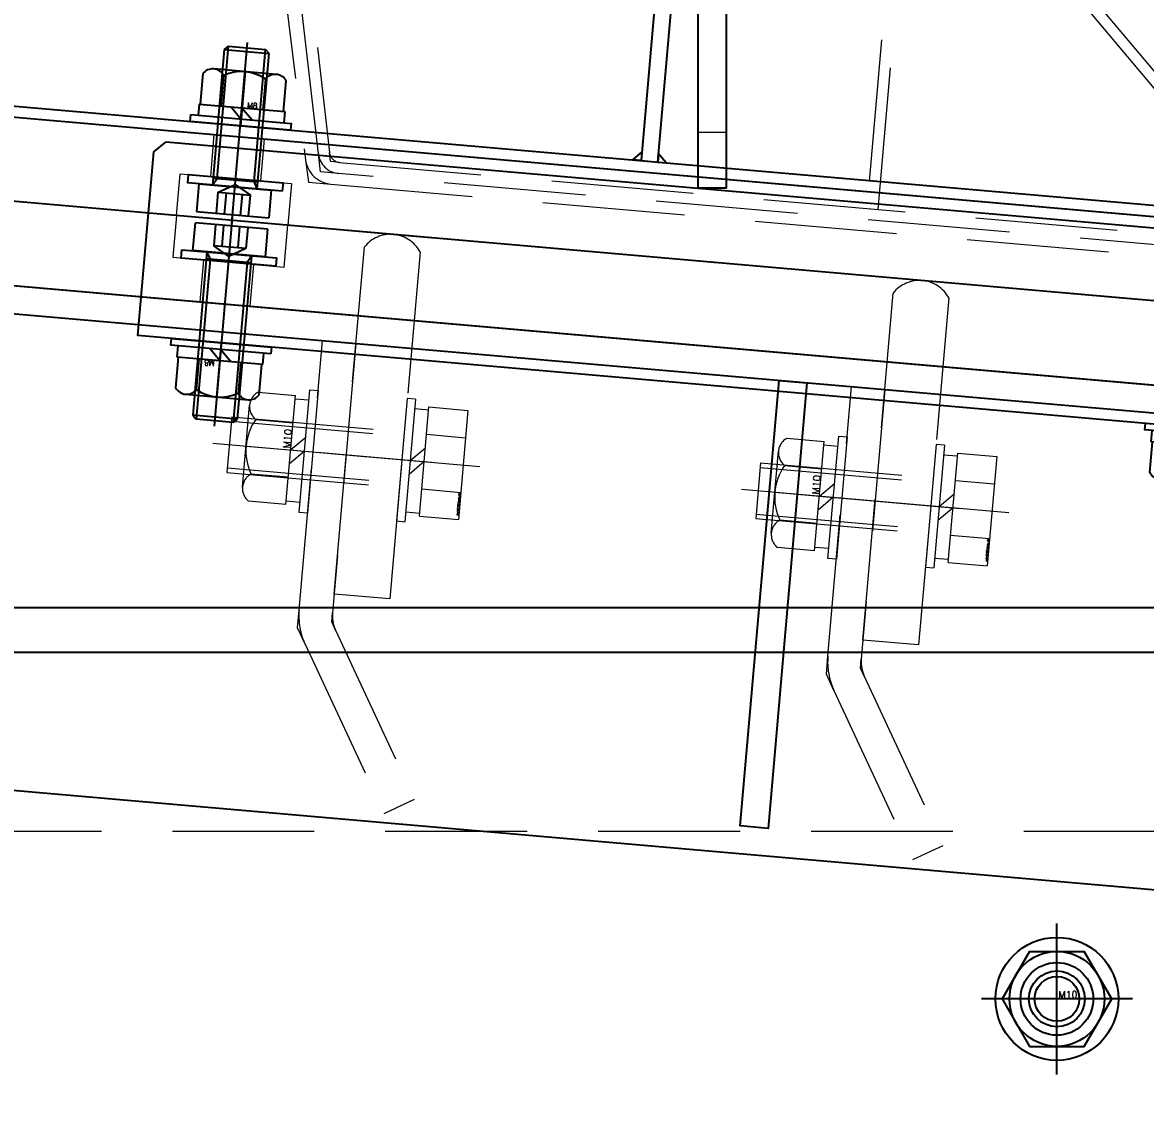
# Model space of a CAD drawing. Header units: millimetres. Extents: x -8731 to 85711, y -14522 to 31379.
# Drawn here: x 72488.8 to 72689.8, y 1206.6 to 1402.3 of the extents above; entities that cross this region are included whole.
import ezdxf
from ezdxf import colors
from ezdxf.entities.mleader import LeaderData, LeaderLine
from ezdxf.enums import TextEntityAlignment as Align
from ezdxf.math import Vec2, Vec3

# ---------------------------------------------------------------- set-up
doc = ezdxf.new("R2010")
doc.units = ezdxf.units.MM
doc.header["$LTSCALE"] = 4
doc.header["$PDMODE"] = 99
doc.header["$PDSIZE"] = 1
for name, pattern in [('CENTER2', [28.575, 19.05, -3.175, 3.175, -3.175]), ('HIDDEN', [9.525, 6.35, -3.175]), ('PHANTOM2', [31.75, 15.875, -3.175, 3.175, -3.175, 3.175, -3.175])]:
    doc.linetypes.add(name, pattern=pattern)
for name, color, linetype, lineweight in [('04_HIDDEN', 2, 'HIDDEN', 13), ('05_CENTER', 4, 'CENTER2', 13), ('06_PHANTOM', 2, 'PHANTOM2', 13), ('08_DIM', 3, 'Continuous', 13)]:
    doc.layers.add(name, color=color, linetype=linetype, lineweight=lineweight)
doc.layers.add('10_DRAFT', color=8, linetype='Continuous', lineweight=0, plot=False)
doc.styles.add('KSS_TXT', font='txt.shx', dxfattribs={"bigfont": 'extfont2.shx'})
doc.styles.add('KSS_TXT_L', font='txt.shx', dxfattribs={"height": 9, "bigfont": 'extfont2.shx'})
doc.styles.get("Standard").update_dxf_attribs({"font": 'txt.shx', "bigfont": 'extfont2.shx'})
doc.dimstyles.new('KSS_DIM', dxfattribs={"dimscale": 3, "dimtxt": 3, "dimasz": 2.5, "dimexe": 1.25, "dimexo": 0.625, "dimtad": 1, "dimdsep": 46, "dimtxsty": 'KSS_TXT', "dimblk": 'OPEN30', "dimcen": 0, "dimazin": 2, "dimtfac": 0.75, "dimtmove": 0, "dimatfit": 3, "dimldrblk": 'OPEN30', "dimfxl": 1, "dimtolj": 1, "dimarcsym": 0})

# ---------------------------------------------------------------- blocks, each defined once
blk = doc.blocks.new('A$C2A205131_1_1_1')
at = {"color": 0}
blk.add_line((1025, 18), (0, 18), dxfattribs=at)
blk.add_circle((600, -12), 6.5, dxfattribs=at)
at = {"layer": '05_CENTER'}
for p, q in [((600, -24.03), (600, 0.03)), ((612.03, -12), (587.97, -12))]:
    blk.add_line(p, q, dxfattribs=at)
blk = doc.blocks.new('10b_2_1')
at = {"color": 0, "linetype": 'CENTER2'}
for p, q in [((0, -13.51), (0, 13.51)), ((13.51, 0), (-13.51, 0))]:
    blk.add_line(p, q, dxfattribs=at)
at = {"color": 0}
for p, q in [((-4.9, 8.49), (-9.8, 0)), ((-4.9, 8.49), (4.9, 8.49)), ((9.8, 0), (4.9, 8.49)), ((-9.8, 0), (-4.9, -8.49)), ((4.9, -8.49), (9.8, 0)), ((-4.9, -8.49), (4.9, -8.49))]:
    blk.add_line(p, q, dxfattribs=at)
for radius in [11, 8.49, 5, 4]:
    blk.add_circle((0, 0), radius, dxfattribs=at)
at = {"layer": '10_DRAFT', "style": 'KSS_TXT'}
blk.add_text('M10', height=1.25, dxfattribs=at).set_placement((0.26, 0.12))
blk = doc.blocks.new('A$C08C40B1A_1')
blk.add_blockref('10b_2_1', (400, 0))
at = {"layer": '04_HIDDEN', "xscale": -1}
blk.add_blockref('A$C2A205131_1_1_1', (1000, 12), dxfattribs=at)
blk = doc.blocks.new('AM_BALLOON1')
at = {"transparency": 16777216}
blk.add_circle((0, 0), 5, dxfattribs=at)
blk.add_attdef('B_NUMBER', text='', height=3, dxfattribs=at).set_placement((0, 0), align=Align.MIDDLE_CENTER)
blk = doc.blocks.new('_OPEN')
at = {"color": 0, "linetype": 'ByBlock'}
for p, q in [((-1, 0.1667), (0, 0)), ((0, 0), (-1, -0.1667)), ((0, 0), (-1, 0))]:
    blk.add_line(p, q, dxfattribs=at)
blk = doc.blocks.new('A$C27AD2B2D_1_1_1')
at = {"color": 0}
blk.add_line((50, 192), (2550, 192), dxfattribs=at)
blk.add_lwpolyline([(50, 200), (2550, 200), (2550, 100), (50, 100)], close=True, dxfattribs=at)
blk.add_circle((1950, 130), 6.5, dxfattribs=at)
at = {"layer": '05_CENTER'}
for p, q in [((1950, 117.97), (1950, 142.03)), ((1937.97, 130), (1962.03, 130))]:
    blk.add_line(p, q, dxfattribs=at)
blk = doc.blocks.new('A$C630344D5_1_1_1')
at = {"color": 0}
blk.add_lwpolyline([(1160, 150.2), (280, 150.2, -0.037623), (275.52, 150.54), (28.38, 187.87, 1.096072), (6.32, -189.89), (309, -179.82, -0.030069), (312.61, -179.91), (1997.39, -326.79, 0.610481), (2025.81, -281.61), (1921.29, -105.09, -0.309422), (1923.51, -71.27), (2106.95, 162.34, 0.68117), (2034, 286.77), (1164.64, 150.56, -0.038872), (1160, 150.2)], format="xyb", dxfattribs=at)
blk = doc.blocks.new('_Open30')
at = {"color": 0, "linetype": 'ByBlock', "lineweight": -2}
for p, q in [((-1, 0.2679), (0, 0)), ((0, 0), (-1, -0.2679)), ((0, 0), (-1, 0))]:
    blk.add_line(p, q, dxfattribs=at)
blk = doc.blocks.new('*D4662')
at = {"layer": '08_DIM', "color": 0, "lineweight": -2, "transparency": 16777216}
for p, q in [((72373.94, 1246.88), (72373.94, 1106.41)), ((72793.94, 1239.64), (72793.94, 1106.41)), ((72411.44, 1125.16), (72756.44, 1125.16))]:
    blk.add_line(p, q, dxfattribs=at)
at = {"layer": 'Defpoints', "color": 0, "transparency": 16777216}
for p in [(72373.94, 1256.26), (72793.94, 1249.01), (72793.94, 1125.16)]:
    blk.add_point(p, dxfattribs=at)
at = {"layer": '08_DIM', "color": 0, "lineweight": -2, "transparency": 16777216, "xscale": 37.5, "yscale": 37.5, "zscale": 37.5, "rotation": 180}
blk.add_blockref('_Open30', (72373.94, 1125.16), dxfattribs=at)
at = {"layer": '08_DIM', "color": 0, "lineweight": -2, "transparency": 16777216, "xscale": 37.5, "yscale": 37.5, "zscale": 37.5}
blk.add_blockref('_Open30', (72793.94, 1125.16), dxfattribs=at)
at = {"layer": '08_DIM', "color": 0, "transparency": 16777216, "insert": (72583.94, 1157.03), "char_height": 45, "attachment_point": 5, "style": 'KSS_TXT'}
blk.add_mtext('\\A1;420', dxfattribs=at)
blk = doc.blocks.new('A$C26F8307A_1_1_1')
at = {"color": 0}
blk.add_lwpolyline([(-650, 0), (50, 0), (50, -15), (-650, -15)], close=True, dxfattribs=at)
at = {"layer": '04_HIDDEN'}
for p, q in [((-449.5, -7.5), (-449.5, 0)), ((-440.5, -7.5), (-440.5, 0)), ((-455, -7.5), (-435, -7.5)), ((-455, -15), (-455, -7.5)), ((-435, -7.5), (-435, -15))]:
    blk.add_line(p, q, dxfattribs=at)
at = {"layer": '05_CENTER'}
blk.add_line((-445, -22.32), (-445, 6.98), dxfattribs=at)
blk = doc.blocks.new('A$C21297E54_1_1_1')
at = {"color": 0}
for p, q in [((-80, 2), (520, 2)), ((-80, 0), (520, 0))]:
    blk.add_line(p, q, dxfattribs=at)
blk.add_lwpolyline([(200, 113), (197, 113), (197, 2), (200, 2)], close=True, dxfattribs=at)
at = {"color": 3}
for points in [[(197, 2), (195.5, 2), (195.5, 2), (197, 3.5)], [(200, 2), (201.5, 2), (201.5, 2), (200, 3.5)]]:
    blk.add_lwpolyline(points, close=True, dxfattribs=at)
at = {"layer": '05_CENTER'}
blk.add_line((125, -5.61), (125, 7.61), dxfattribs=at)
blk = doc.blocks.new('M8Nza_1_1_1')
at = {"color": 0}
for p, q in [((-7.5, 8.69), (-7.5, 3.2)), ((5.62, 9.7), (-5.63, 9.7)), ((-3.75, 3.2), (-3.75, 8.69)), ((3.75, 8.69), (3.75, 3.2)), ((7.5, 3.2), (7.5, 8.69)), ((-7.7, 3.2), (7.7, 3.2)), ((-7.7, 3.2), (-7.7, 1.2)), ((0, 1.2), (-2, 3.2)), ((0, 3.2), (2, 1.2)), ((7.7, 3.2), (7.7, 1.2))]:
    blk.add_line(p, q, dxfattribs=at)
at = {"color": 0, "linetype": 'CENTER2'}
blk.add_line((0, 9.7), (0, 0), dxfattribs=at)
at = {"color": 0}
blk.add_lwpolyline([(-9, 1.2), (9, 1.2), (9, 0), (-9, 0)], close=True, dxfattribs=at)
for centre, radius, start, end in [((-5.63, 7.45), 2.25, 33.626, 146.374), ((0, 2.2), 7.5, 60, 120), ((5.62, 7.45), 2.25, 33.626, 146.374)]:
    blk.add_arc(centre, radius, start, end, dxfattribs=at)
at = {"layer": '10_DRAFT', "style": 'KSS_TXT'}
blk.add_text('M8', height=1, dxfattribs=at).set_placement((0.87, 3.27))
blk = doc.blocks.new('CBS8-20b_1_1')
at = {"color": 0}
for p, q in [((0, 6.5), (-5, 6.5)), ((-5, 6.5), (-5, -6.5)), ((0, 6.5), (0, -6.5)), ((0, 4), (24.32, 4)), ((0.08, 4), (1.25, 3.32)), ((1.25, 4), (1.25, -4)), ((1.25, 3.32), (25, 3.32)), ((24.32, 4), (24.32, -4)), ((24.32, 4), (25, 3.32)), ((25, 3.32), (25, -3.32)), ((0, -4), (24.32, -4)), ((0.08, -4), (1.25, -3.32)), ((1.25, -3.32), (25, -3.32)), ((24.32, -4), (25, -3.32)), ((0, -6.5), (-5, -6.5))]:
    blk.add_line(p, q, dxfattribs=at)
at = {"color": 0, "linetype": 'HIDDEN'}
for p, q in [((-5, 2.89), (-1.2, 2.89)), ((-1.2, 2.89), (-1.2, -2.89)), ((-1.2, 2.89), (0.47, 0)), ((-5, 1.44), (-1.2, 1.44)), ((0.47, 0), (-1.2, -2.89)), ((-5, -1.44), (-1.2, -1.44)), ((-0.37, -1.44), (-0.37, -1.44)), ((0.05, -0.72), (0.05, -0.72)), ((-5, -2.89), (-1.2, -2.89))]:
    blk.add_line(p, q, dxfattribs=at)
at = {"color": 0, "linetype": 'CENTER2'}
blk.add_line((-6.47, 0), (25.92, 0), dxfattribs=at)
blk = doc.blocks.new('A$C2B9527C7_1_1')
at = {"color": 0}
blk.add_lwpolyline([(0, -8.5), (0, 8.5), (1.5, 8.5), (1.5, -8.5)], close=True, dxfattribs=at)
blk = doc.blocks.new('A$C2D9B734A_1_1')
at = {"color": 4}
for name in ['A$C2B9527C7_1_1', 'CBS8-20b_1_1']:
    blk.add_blockref(name, (-1.5, 0), dxfattribs=at)
blk = doc.blocks.new('NTFLS-20a_1_1')
at = {"color": 0}
for p, q in [((-9.8, 1.31), (-9.8, 18.69)), ((-7.35, 20), (7.35, 20)), ((-4.9, 1.31), (-4.9, 18.69)), ((4.9, 18.69), (4.9, 1.31)), ((9.8, 18.69), (9.8, 1.31)), ((-7.35, 0), (7.35, 0))]:
    blk.add_line(p, q, dxfattribs=at)
for centre, radius, start, end in [((-7.35, 17.06), 2.94, 33.626, 146.374), ((0, 10.2), 9.8, 60, 120), ((7.35, 17.06), 2.94, 33.626, 146.374), ((-7.35, 2.94), 2.94, 213.626, 326.374), ((0, 9.8), 9.8, 240, 300), ((7.35, 2.94), 2.94, 213.626, 326.374)]:
    blk.add_arc(centre, radius, start, end, dxfattribs=at)
at = {"layer": '04_HIDDEN', "color": 0}
for p, q in [((-5, 20), (-5, 0)), ((-4, 20), (-4, 0)), ((4, 20), (4, 0)), ((5, 20), (5, 0))]:
    blk.add_line(p, q, dxfattribs=at)
at = {"layer": '10_DRAFT', "linetype": 'CENTER2'}
blk.add_line((0, 20), (0, 0), dxfattribs=at)
blk = doc.blocks.new('A$C50F277F6_1_1')
h = blk.add_hatch(color=3)
h.dxf.hatch_style = 1
h.paths.add_polyline_path([(-9.8, 1.31), (-10.87, 0), (-7.35, 0, -0.251062)])
h = blk.add_hatch(color=3)
h.dxf.hatch_style = 1
h.paths.add_polyline_path([(9.8, 1.31), (10.87, 0), (7.35, 0, 0.251062)])
h = blk.add_hatch(color=3)
h.dxf.hatch_style = 1
h.paths.add_polyline_path([(110.2, 1.31), (109.13, 0), (112.65, 0, -0.251062)])
h = blk.add_hatch(color=3)
h.dxf.hatch_style = 1
h.paths.add_polyline_path([(129.8, 1.31), (130.87, 0), (127.35, 0, 0.251062)])
at = {"color": 0}
for p, q in [((175, 0), (-15, 0)), ((-15, 0), (-15, -3)), ((175, 0), (-15, 0)), ((-15, 0), (-15, -10)), ((175, -10), (175, 0)), ((-15, -3), (175, -3)), ((-15, -10), (-113.34, -28.98)), ((136.13, -128.56), (175, -10)), ((-117, -33.8), (-117, -42)), ((-117, -42), (-117, -47)), ((-117, -47), (-98, -47)), ((-115, -47), (-115, -50)), ((-113, -50), (-113, -47)), ((-113, -50), (-115, -50)), ((-115, -50), (-113, -50)), ((-95, -72.65), (-95, -78)), ((-95, -78), (-76.17, -88.87)), ((-76.17, -88.87), (-67.84, -128.04)), ((33, -128), (35, -128)), ((-62.95, -132), (131.38, -132))]:
    blk.add_line(p, q, dxfattribs=at)
at = {"color": 3}
for p, q in [((-9.8, 1.31), (-10.87, 0)), ((9.8, 1.31), (10.87, 0)), ((110.2, 1.31), (109.13, 0)), ((129.8, 1.31), (130.87, 0))]:
    blk.add_line(p, q, dxfattribs=at)
at = {"color": 0}
for centre, radius, start, end in [((-112, -33.8), 5, 105.5241, 180), ((-98, -60), 13, 283.3424, 90), ((-62.95, -127), 5, 192, 270), ((131.38, -127), 5, 270, 341.8473)]:
    blk.add_arc(centre, radius, start, end, dxfattribs=at)
at = {"layer": '04_HIDDEN'}
for p, q in [((-6, 0), (-6, -3)), ((6, 0), (6, -3)), ((114, 0), (114, -3)), ((126, 0), (126, -3)), ((-111, -30), (-86.63, -30)), ((-86.63, -32), (-111, -32)), ((-115, -47), (-115, -34)), ((-113, -34), (-113, -47)), ((-65.65, -126.8), (-84.67, -33.6)), ((-82.71, -33.2), (-63.69, -126.4)), ((38.41, -58.24), (108.17, -128)), ((109.59, -126.59), (39.83, -56.83)), ((33, -59.66), (33, -128)), ((35, -128), (35, -59.66)), ((108.17, -128), (109.59, -126.59)), ((-61.73, -128), (135, -128)), ((135, -128), (135, -130)), ((135, -130), (-61.73, -130))]:
    blk.add_line(p, q, dxfattribs=at)
blk.add_lwpolyline([(135, -44), (135, 0), (138, 0), (138, -44, 0.414214), (141, -47), (155, -47), (155, -50), (141, -50, -0.414214)], format="xyb", close=True, dxfattribs=at)
for centre, radius, start, end in [((-111, -34), 4, 90, 180), ((-86.63, -34), 4, 11.5346, 90), ((-111, -34), 2, 90, 180), ((-86.63, -34), 2, 11.5346, 90), ((37, -59.66), 4, 45, 180), ((37, -59.66), 2, 45, 180), ((-61.73, -126), 2, 191.5346, 270), ((-61.73, -126), 4, 191.5346, 270)]:
    blk.add_arc(centre, radius, start, end, dxfattribs=at)
at = {"layer": '05_CENTER'}
for p, q in [((0, 5.49), (0, -8.61)), ((120, 5.49), (120, -8.61)), ((155, 5.49), (155, -8.61))]:
    blk.add_line(p, q, dxfattribs=at)
at = {"layer": '10_DRAFT'}
for p, q in [((-113.34, -28.98), (-117, -30)), ((-117, -30), (-117, -33.8)), ((-86.63, -30), (-83.37, -30)), ((-83.37, -30), (-82.71, -33.2)), ((-86.63, -32), (-85, -32)), ((-85, -32), (-84.67, -33.6)), ((33, -60.55), (33, -50)), ((33, -50), (40.46, -57.46)), ((37, -62.66), (37, -54.76)), ((-98, -61.84), (-98, -58.16)), ((-94.33, -60), (-99.84, -60)), ((-95, -61.21), (-95, -58.79)), ((34, -59.66), (40, -59.66)), ((-63.37, -128), (-63.69, -126.4)), ((109.59, -126.59), (111, -128)), ((-67.84, -128.04), (-67, -132)), ((-65, -130), (-65.65, -126.8)), ((-61.73, -128), (-63.37, -128)), ((136.13, -128.56), (135, -132)), ((-61.73, -130), (-65, -130)), ((-67, -132), (-62.95, -132)), ((135, -132), (131.38, -132))]:
    blk.add_line(p, q, dxfattribs=at)
at = {"color": 4}
for p in [(0, 0), (120, 0)]:
    blk.add_blockref('NTFLS-20a_1_1', p, dxfattribs=at)
blk = doc.blocks.new('A$C170915BB_1_1')
at = {"layer": '04_HIDDEN'}
blk.add_blockref('A$C50F277F6_1_1', (65, 60), dxfattribs=at)
blk = doc.blocks.new('A$C4B9B0C08_1_1')
for name, p in [('A$C170915BB_1_1', (-480, 80)), ('A$C21297E54_1_1_1', (-620, 15)), ('M8Nza_1_1_1', (-495, 17)), ('A$C26F8307A_1_1_1', (-50, 15))]:
    blk.add_blockref(name, p)
at = {"rotation": 90}
blk.add_blockref('A$C2D9B734A_1_1', (-495, 7.5), dxfattribs=at)
blk = doc.blocks.new('A$C64733929_1_1_1')
at = {"color": 0}
blk.add_lwpolyline([(-850, 0), (-150, 0), (-150, 15), (-850, 15)], close=True, dxfattribs=at)
at = {"layer": '04_HIDDEN'}
for p, q in [((-655, 15), (-655, 7.5)), ((-635, 7.5), (-635, 15)), ((-655, 7.5), (-635, 7.5)), ((-649.5, 7.5), (-649.5, 0)), ((-640.5, 7.5), (-640.5, 0))]:
    blk.add_line(p, q, dxfattribs=at)
at = {"layer": '05_CENTER'}
blk.add_line((-645, 22.32), (-645, -6.98), dxfattribs=at)
blk = doc.blocks.new('A$C73D8729C_1_1_1')
at = {"color": 0}
blk.add_line((-100, -5), (500, -5), dxfattribs=at)
for points in [[(-100, 0), (500, 0), (500, -90), (-95, -90), (-100, -85)], [(205, -5), (210, -5), (210, -85), (205, -85)]]:
    blk.add_lwpolyline(points, close=True, dxfattribs=at)
at = {"layer": '04_HIDDEN'}
for p, q in [((123, -5), (129, -5)), ((123, -53.39), (123, -5)), ((129, -5), (129, -53.39)), ((218, -53.39), (218, -5)), ((218, -5), (224, -5)), ((224, -5), (224, -53.39)), ((129.8, -56.39), (146.5, -85.31)), ((224.8, -56.39), (241.5, -85.31)), ((124.61, -59.39), (141.3, -88.31)), ((219.61, -59.39), (236.3, -88.31)), ((141.3, -88.31), (146.5, -85.31)), ((236.3, -88.31), (241.5, -85.31))]:
    blk.add_line(p, q, dxfattribs=at)
for centre, radius in [((135, -53.39), 12), ((135, -53.39), 6), ((230, -53.39), 12), ((230, -53.39), 6)]:
    blk.add_arc(centre, radius, 179.9996, 210, dxfattribs=at)
at = {"layer": '05_CENTER'}
for p, q in [((105, 5.87), (105, -10.86)), ((118.84, -25), (132.93, -25)), ((213.84, -25), (227.93, -25))]:
    blk.add_line(p, q, dxfattribs=at)
at = {"layer": '10_DRAFT'}
for p, q in [((123, -56.61), (123, -53.39)), ((129, -55), (129, -53.39)), ((218, -56.61), (218, -53.39)), ((224, -55), (224, -53.39)), ((129.8, -56.39), (129, -55)), ((224.8, -56.39), (224, -55)), ((124.61, -59.39), (123, -56.61)), ((219.61, -59.39), (218, -56.61))]:
    blk.add_line(p, q, dxfattribs=at)
blk = doc.blocks.new('A$C1A3C2C0C_1_1_1')
at = {"color": 0, "linetype": 'CENTER2'}
blk.add_line((0, -34), (0, 14), dxfattribs=at)
at = {"color": 0}
for p, q in [((-9.81, 11), (9.81, 11)), ((-9.81, 4), (-9.81, 11)), ((-4.91, 4), (-4.91, 11)), ((4.91, 4), (4.91, 11)), ((9.81, 4), (9.81, 11)), ((9.81, 4), (-9.81, 4)), ((-9.25, 4), (-9.25, 1.5)), ((0, 1.5), (-2.5, 4)), ((0, 4), (2.5, 1.5)), ((9.25, 1.5), (9.25, 4)), ((-11, 1.5), (11, 1.5)), ((-11, 1.5), (-11, 0)), ((11, 0), (11, 1.5)), ((-11, 0), (11, 0))]:
    blk.add_line(p, q, dxfattribs=at)
at = {"color": 0, "linetype": 'HIDDEN'}
for p, q in [((-5, -31), (-5, 0)), ((-4.19, -31), (-4.19, 0)), ((4.19, -31), (4.19, 0)), ((5, -31), (5, 0)), ((-5, -31), (5, -31))]:
    blk.add_line(p, q, dxfattribs=at)
at = {"layer": '10_DRAFT', "style": 'KSS_TXT_L'}
blk.add_text('BT-M10x35L,SW,PW', height=0.3, dxfattribs=at).set_placement((5.1, 10.66))
blk = doc.blocks.new('A$C282E06AB_1_1_1')
at = {"color": 0}
blk.add_lwpolyline([(0, 37.32), (0, -24.99), (-10, -24.99), (-10, 37.32)], dxfattribs=at)
blk.add_arc((-5, 34.01), 6, 33.5577, 146.4458, dxfattribs=at)
at = {"layer": '05_CENTER'}
blk.add_line((-15.14, 0), (5.31, 0), dxfattribs=at)
blk = doc.blocks.new('M10Nza_1_1_1')
at = {"color": 0}
for p, q in [((-9.8, 4), (-9.8, 10.69)), ((-7.35, 12), (7.35, 12)), ((-4.9, 4), (-4.9, 10.69)), ((4.9, 10.69), (4.9, 4)), ((9.8, 10.69), (9.8, 4)), ((-9.8, 4), (9.8, 4)), ((-9.2, 1.5), (-9.2, 4)), ((0, 1.5), (-2.5, 4)), ((0, 4), (2.5, 1.5)), ((9.2, 4), (9.2, 1.5))]:
    blk.add_line(p, q, dxfattribs=at)
at = {"color": 0, "linetype": 'CENTER2'}
blk.add_line((0, 12), (0, 0), dxfattribs=at)
at = {"color": 0}
blk.add_lwpolyline([(-11, 1.5), (11, 1.5), (11, 0), (-11, 0)], close=True, dxfattribs=at)
for centre, radius, start, end in [((-7.35, 9.06), 2.94, 33.626, 146.374), ((0, 2.2), 9.8, 60, 120), ((7.35, 9.06), 2.94, 33.626, 146.374)]:
    blk.add_arc(centre, radius, start, end, dxfattribs=at)
at = {"layer": '10_DRAFT', "style": 'KSS_TXT'}
blk.add_text('M10', height=1.25, dxfattribs=at).set_placement((0.26, 4.12))
blk = doc.blocks.new('CBSST8-30a_1_1')
at = {"color": 0}
for p, q in [((0, 6.5), (-5, 6.5)), ((-5, 6.5), (-5, -6.5)), ((0, 6.5), (0, -6.5)), ((0, 4), (29.32, 4)), ((0.08, 4), (1.25, 3.32)), ((1.25, 4), (1.25, -4)), ((1.25, 3.32), (30, 3.32)), ((29.32, 4), (29.32, -4)), ((29.32, 4), (30, 3.32)), ((30, 3.32), (30, -3.32)), ((0, -4), (29.32, -4)), ((0.08, -4), (1.25, -3.32)), ((1.25, -3.32), (30, -3.32)), ((29.32, -4), (30, -3.32)), ((0, -6.5), (-5, -6.5))]:
    blk.add_line(p, q, dxfattribs=at)
at = {"color": 0, "linetype": 'HIDDEN'}
for p, q in [((-5, 2.89), (-1.2, 2.89)), ((-1.2, 2.89), (-1.2, -2.89)), ((-1.2, 2.89), (0.47, 0)), ((-5, 1.44), (-1.2, 1.44)), ((0.47, 0), (-1.2, -2.89)), ((-5, -1.44), (-1.2, -1.44)), ((-0.37, -1.44), (-0.37, -1.44)), ((0.05, -0.72), (0.05, -0.72)), ((-5, -2.89), (-1.2, -2.89))]:
    blk.add_line(p, q, dxfattribs=at)
at = {"color": 0, "linetype": 'CENTER2'}
blk.add_line((-6.47, 0), (30.92, 0), dxfattribs=at)
blk = doc.blocks.new('A$C2CD0138C_1_1')
at = {"color": 4}
for name in ['A$C2B9527C7_1_1', 'CBSST8-30a_1_1']:
    blk.add_blockref(name, (-1.5, 0), dxfattribs=at)
blk = doc.blocks.new('A$C3C172AD4_1_1')
at = {"color": 0}
blk.add_lwpolyline([(-13, 33), (383, 33), (385, 31), (385, -2), (-15, -2), (-15, 31)], close=True, dxfattribs=at)
at = {"layer": '04_HIDDEN'}
blk.add_line((-15, 0), (385, 0), dxfattribs=at)
at = {"layer": '05_CENTER'}
blk.add_line((0, -7.34), (0, 5.26), dxfattribs=at)
blk = doc.blocks.new('A$C51047067_1_1')
for name, p, rotation in [('A$C3C172AD4_1_1', (-494.99, -20), 0.0006564203244468038), ('A$C2CD0138C_1_1', (-495, -7.5), 270), ('A$C2CD0138C_1_1', (-320, -7.5), 270), ('M8Nza_1_1_1', (-494.99, -22), 180.0171644544541), ('M8Nza_1_1_1', (-319.99, -21.95), 180.0171644544541)]:
    blk.add_blockref(name, p, dxfattribs=dict(rotation=rotation))
for name, p in [('A$C64733929_1_1_1', (150, -15)), ('A$C73D8729C_1_1_1', (-600, -15))]:
    blk.add_blockref(name, p)
at = {"layer": '04_HIDDEN'}
for name, p, rotation in [('A$C282E06AB_1_1_1', (-461, -40), 359.999280430585), ('A$C282E06AB_1_1_1', (-366, -40), 359.999280430585), ('A$C1A3C2C0C_1_1_1', (-461, -40), 270.0003597847073), ('M10Nza_1_1_1', (-477, -40), 90), ('A$C1A3C2C0C_1_1_1', (-366, -40), 270.0003597847073), ('M10Nza_1_1_1', (-382, -40), 90)]:
    blk.add_blockref(name, p, dxfattribs=dict(at, rotation=rotation))
blk = doc.blocks.new('A$C144538DF_1_1')
blk.add_lwpolyline([(10, 78), (15, 78), (15, -2), (10, -2)], close=True)
at = {"layer": '04_HIDDEN'}
blk.add_line((10, 8), (15, 8), dxfattribs=at)
at = {"layer": '05_CENTER'}
blk.add_line((0, 132.2), (0, 21.75), dxfattribs=at)

msp = doc.modelspace()

# ---------------------------------------------------------------- block references
for name, p in [('A$C27AD2B2D_1_1_1', (70723.93592, 1097.69256)), ('A$C144538DF_1_1', (72599.73593, 1374.69256)), ('A$C08C40B1A_1', (72273.93592, 1227.69256))]:
    msp.add_blockref(name, p)
for name, rotation in [('A$C4B9B0C08_1_1', 355.0177535979543), ('A$C51047067_1_1', 355.0177535979542)]:
    msp.add_blockref(name, (73019.44644, 1323.94657), dxfattribs=dict(rotation=rotation))
at = {"layer": '06_PHANTOM', "color": 6}
msp.add_blockref('A$C630344D5_1_1_1', (71173.93592, 1637.49256), dxfattribs=at)

# ---------------------------------------------------------------- dimensions: what is measured, and where the dimension line sits
at = {"layer": '08_DIM'}
dim = msp.add_linear_dim(base=(72793.93741, 1125.15894), p1=(72373.93741, 1256.25645), p2=(72793.93741, 1249.01194), dimstyle='KSS_DIM', override={"dimscale": 15}, dxfattribs=at)
dim.commit()
dim.dimension.update_dxf_attribs({"geometry": '*D4662', "text_midpoint": (72583.93741, 1157.03394)})

# ---------------------------------------------------------------- leaders
ml = msp.add_multileader_block('Standard', dxfattribs=at)
ml.set_content('AM_BALLOON1', color=256, scale=15)
ml.set_attribute('B_NUMBER', 'A', width=0)
ml.set_leader_properties(color=256, linetype='ByLayer', lineweight=-1)
ml.set_arrow_properties(name='OPEN')
ml.build(insert=Vec2(0, 0))
ml.multileader.update_dxf_attribs({"leader_type": 0, "has_dogleg": 0, "text_right_attachment_type": 6, "dogleg_length": 0, "arrow_head_size": 30, "scale": 15, "block_connection_type": 1})
ctx = ml.context
ctx.base_point, ctx.scale, ctx.char_height, ctx.arrow_head_size, ctx.landing_gap_size, ctx.plane_origin = Vec3(74152.51725, 3585.67818), 15, 60, 30, 30, Vec3(74152.51725, 3585.67818)
ctx.right_attachment, ctx.attachment_type = 6, 1
notes = []
notes.append((ctx, [(0, (0, 0, 0), (0, 0), (1, 0), 1, [])]))
ctx.block.insert = Vec3(74152.51725, 3585.67818)
ml = msp.add_multileader_block('Standard', dxfattribs=at)
ml.set_content('AM_BALLOON1', color=256, scale=15)
ml.set_attribute('B_NUMBER', 'C', width=0)
ml.set_leader_properties(color=256, linetype='ByLayer', lineweight=-1)
ml.set_arrow_properties(name='OPEN')
ml.build(insert=Vec2(0, 0))
ml.multileader.update_dxf_attribs({"leader_type": 0, "has_dogleg": 0, "text_right_attachment_type": 6, "dogleg_length": 0, "arrow_head_size": 30, "scale": 15, "block_connection_type": 1})
ctx = ml.context
ctx.base_point, ctx.scale, ctx.char_height, ctx.arrow_head_size, ctx.landing_gap_size, ctx.plane_origin = Vec3(75922.97109, 3336.04157), 15, 60, 30, 30, Vec3(75922.97109, 3336.04157)
ctx.right_attachment, ctx.attachment_type = 6, 1
notes.append((ctx, [(0, (0, 0, 0), (0, 0), (1, 0), 1, [])]))
ctx.block.insert = Vec3(75922.97109, 3336.04157)
ml = msp.add_multileader_block('Standard', dxfattribs=at)
ml.set_content('AM_BALLOON1', color=256, scale=15)
ml.set_attribute('B_NUMBER', 'J', width=0)
ml.set_leader_properties(color=256, linetype='ByLayer', lineweight=-1)
ml.set_arrow_properties(name='OPEN')
ml.build(insert=Vec2(0, 0))
ml.multileader.update_dxf_attribs({"leader_type": 0, "has_dogleg": 0, "text_right_attachment_type": 6, "dogleg_length": 0, "arrow_head_size": 30, "scale": 15, "block_connection_type": 1})
ctx = ml.context
ctx.base_point, ctx.scale, ctx.char_height, ctx.arrow_head_size, ctx.landing_gap_size, ctx.plane_origin = Vec3(74177.16998, 3066.07102), 15, 60, 30, 30, Vec3(74177.16998, 3066.07102)
ctx.right_attachment, ctx.attachment_type = 6, 1
notes.append((ctx, [(0, (0, 0, 0), (0, 0), (1, 0), 1, [])]))
ctx.block.insert = Vec3(74177.16998, 3066.07102)
ml = msp.add_multileader_block('Standard', dxfattribs=at)
ml.set_content('AM_BALLOON1', color=256, scale=15)
ml.set_attribute('B_NUMBER', 'G', width=0)
ml.set_leader_properties(color=256, linetype='ByLayer', lineweight=-1)
ml.set_arrow_properties(name='OPEN')
ml.build(insert=Vec2(0, 0))
ml.multileader.update_dxf_attribs({"leader_type": 0, "has_dogleg": 0, "text_right_attachment_type": 6, "dogleg_length": 0, "arrow_head_size": 30, "scale": 15, "block_connection_type": 1})
ctx = ml.context
ctx.base_point, ctx.scale, ctx.char_height, ctx.arrow_head_size, ctx.landing_gap_size, ctx.plane_origin = Vec3(77538.8127, 2880.80037), 15, 60, 30, 30, Vec3(77538.8127, 2880.80037)
ctx.right_attachment, ctx.attachment_type = 6, 1
notes.append((ctx, [(0, (0, 0, 0), (0, 0), (1, 0), 1, [])]))
ctx.block.insert = Vec3(77538.8127, 2880.80037)
ml = msp.add_multileader_block('Standard', dxfattribs=at)
ml.set_content('AM_BALLOON1', color=256, scale=15)
ml.set_attribute('B_NUMBER', 'H', width=0)
ml.set_leader_properties(color=256, linetype='ByLayer', lineweight=-1)
ml.set_arrow_properties(name='OPEN')
ml.build(insert=Vec2(0, 0))
ml.multileader.update_dxf_attribs({"leader_type": 0, "has_dogleg": 0, "text_right_attachment_type": 6, "dogleg_length": 0, "arrow_head_size": 30, "scale": 15, "block_connection_type": 1})
ctx = ml.context
ctx.base_point, ctx.scale, ctx.char_height, ctx.arrow_head_size, ctx.landing_gap_size, ctx.plane_origin = Vec3(77409.17981, 2739.35861), 15, 60, 30, 30, Vec3(77409.17981, 2739.35861)
ctx.right_attachment, ctx.attachment_type = 6, 1
notes.append((ctx, [(0, (0, 0, 0), (0, 0), (1, 0), 1, [])]))
ctx.block.insert = Vec3(77409.17981, 2739.35861)
ml = msp.add_multileader_block('Standard', dxfattribs=at)
ml.set_content('AM_BALLOON1', color=256, scale=15)
ml.set_attribute('B_NUMBER', 'I', width=0)
ml.set_leader_properties(color=256, linetype='ByLayer', lineweight=-1)
ml.set_arrow_properties(name='OPEN')
ml.build(insert=Vec2(0, 0))
ml.multileader.update_dxf_attribs({"leader_type": 0, "has_dogleg": 0, "text_right_attachment_type": 6, "dogleg_length": 0, "arrow_head_size": 30, "scale": 15, "block_connection_type": 1})
ctx = ml.context
ctx.base_point, ctx.scale, ctx.char_height, ctx.arrow_head_size, ctx.landing_gap_size, ctx.plane_origin = Vec3(77551.89496, 2589.59678), 15, 60, 30, 30, Vec3(77551.89496, 2589.59678)
ctx.right_attachment, ctx.attachment_type = 6, 1
notes.append((ctx, [(0, (0, 0, 0), (0, 0), (1, 0), 1, [])]))
ctx.block.insert = Vec3(77551.89496, 2589.59678)
ml = msp.add_multileader_block('Standard', dxfattribs=at)
ml.set_content('AM_BALLOON1', color=256, scale=6.25)
ml.set_attribute('B_NUMBER', '120', width=0)
ml.set_leader_properties(color=256, linetype='ByLayer', lineweight=-1)
ml.set_arrow_properties(name='OPEN')
ml.build(insert=Vec2(0, 0))
ml.multileader.update_dxf_attribs({"leader_type": 0, "has_dogleg": 0, "text_right_attachment_type": 6, "dogleg_length": 0, "arrow_head_size": 12.5, "scale": 2.5, "block_connection_type": 1})
ctx = ml.context
ctx.base_point, ctx.scale, ctx.char_height, ctx.arrow_head_size, ctx.landing_gap_size, ctx.plane_origin = Vec3(82283.06772, 2548.57113), 2.5, 25, 12.5, 12.5, Vec3(82283.06772, 2548.57113)
ctx.right_attachment, ctx.attachment_type = 6, 1
notes.append((ctx, [(0, (0, 0, 0), (0, 0), (1, 0), 1, [])]))
ctx.block.insert = Vec3(82283.06772, 2548.57113)
ml = msp.add_multileader_block('Standard', dxfattribs=at)
ml.set_content('AM_BALLOON1', color=256, scale=15)
ml.set_attribute('B_NUMBER', '101', width=0)
ml.set_leader_properties(color=256, linetype='ByLayer', lineweight=-1)
ml.set_arrow_properties(name='OPEN30')
ml.build(insert=Vec2(0, 0))
ml.multileader.update_dxf_attribs({"has_dogleg": 0, "text_right_attachment_type": 6, "dogleg_length": 0, "arrow_head_size": 37.5, "scale": 15, "block_connection_type": 1})
ctx = ml.context
ctx.base_point, ctx.scale, ctx.char_height, ctx.arrow_head_size, ctx.landing_gap_size, ctx.plane_origin = Vec3(72479.71224, 864.23512), 15, 60, 37.5, 30, Vec3(72559.08944, 1497.56067)
ctx.right_attachment, ctx.attachment_type = 6, 1
notes.append((ctx, [(0, (1, 1, 0), (72479.71224, 864.23512), (1, 0), 0, [(0, [(72071.39686, 1317.66168)], 0, [])])]))
ctx.block.insert = Vec3(72479.71224, 864.23512)
ml = msp.add_multileader_block('Standard', dxfattribs=at)
ml.set_content('AM_BALLOON1', color=256, scale=15)
ml.set_attribute('B_NUMBER', '104', width=0)
ml.set_leader_properties(color=256, linetype='ByLayer', lineweight=-1)
ml.set_arrow_properties(name='OPEN30')
ml.build(insert=Vec2(0, 0))
ml.multileader.update_dxf_attribs({"has_dogleg": 0, "text_right_attachment_type": 6, "dogleg_length": 0, "arrow_head_size": 37.5, "scale": 15, "block_connection_type": 1})
ctx = ml.context
ctx.base_point, ctx.scale, ctx.char_height, ctx.arrow_head_size, ctx.landing_gap_size, ctx.plane_origin = Vec3(72610.54875, 937.89955), 15, 60, 37.5, 30, Vec3(72634.32191, 1466.89761)
ctx.right_attachment, ctx.attachment_type = 6, 1
notes.append((ctx, [(0, (1, 1, 0), (72610.54875, 937.89955), (1, 0), 0, [(0, [(72149.48137, 1282.18096)], 0, [])])]))
ctx.block.insert = Vec3(72610.54875, 937.89955)
for ctx, leaders in notes:
    for number, flags, end, landing, length, lines in leaders:
        leader = LeaderData()
        leader.index, (leader.has_last_leader_line, leader.has_dogleg_vector, leader.attachment_direction) = number, flags
        leader.last_leader_point, leader.dogleg_vector, leader.dogleg_length = Vec3(end), Vec3(landing), length
        for number, points, colour, breaks in lines:
            line = LeaderLine()
            line.index, line.vertices, line.color, line.breaks = number, Vec3.list(points), colors.encode_raw_color(colour), breaks
            leader.lines.append(line)
        ctx.leaders.append(leader)

doc.saveas('drawing.dxf')
